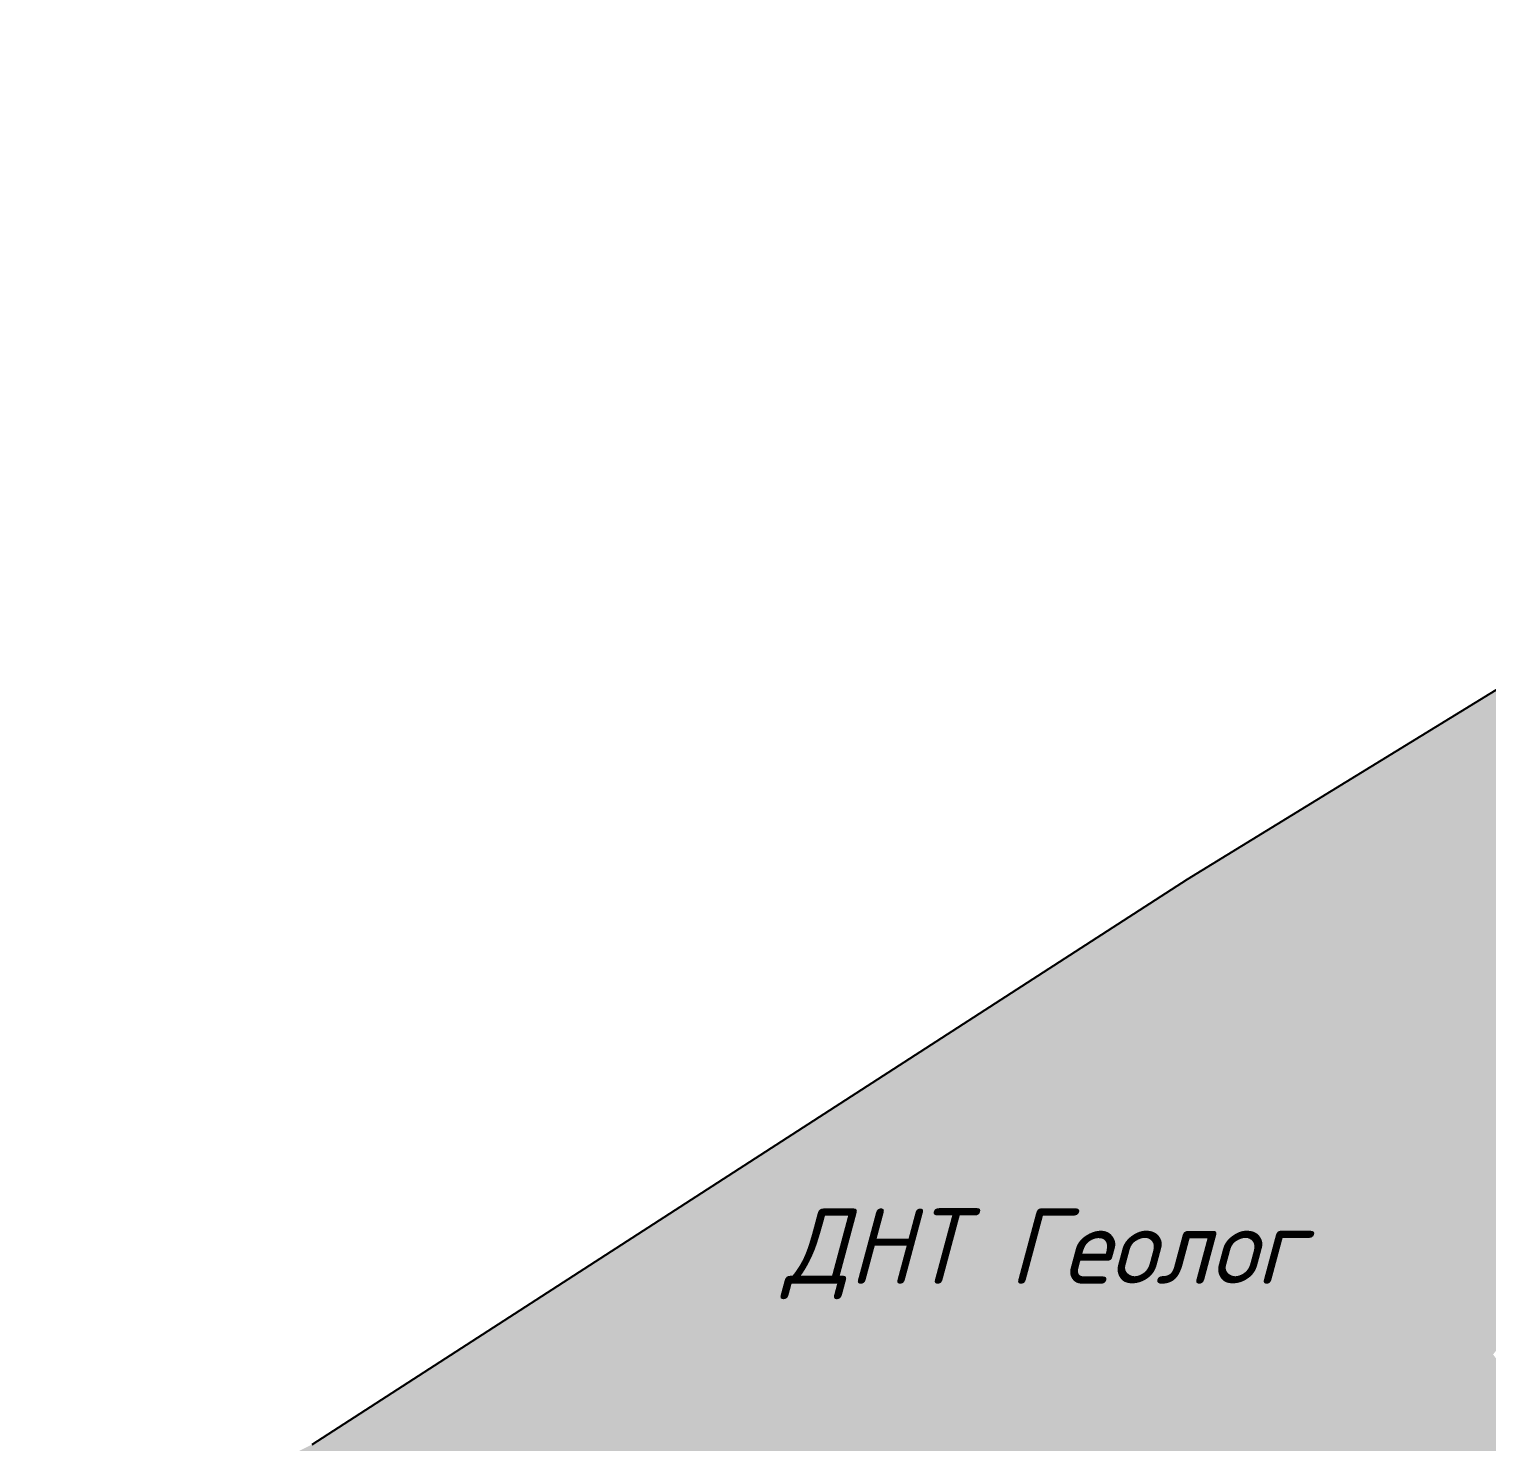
# Model space of a CAD drawing. Header units: millimetres. Extents: x 2240590 to 2246773, y 376344 to 383836.
# Drawn here: x 2243969 to 2244937, y 382898 to 383836 of the extents above; entities that cross this region are included whole.
import ezdxf

# ---------------------------------------------------------------- set-up
doc = ezdxf.new("R2010")
doc.units = ezdxf.units.MM
doc.layers.add('граница_н_п', color=7, linetype='Continuous', true_color=0x000000, transparency=0.5)
doc.layers.add('граница_н_п_штриховка', color=190, linetype='Continuous', transparency=0.8)
doc.layers.add('обозначения н_п', color=7, linetype='Continuous', lineweight=50)
doc.styles.add('GOST-2.304_Type-B_italic', font='GOST Common Italic.ttf')

msp = doc.modelspace()

# ---------------------------------------------------------------- hatches: boundary and pattern name
at = {"layer": 'граница_н_п_штриховка'}
h = msp.add_hatch(color=256, dxfattribs=at)
h.dxf.hatch_style = 1
h.paths.add_polyline_path([(2244156.81, 382896.4), (2244737.8, 383271.81), (2245657.5, 383836.08), (2245657.5, 383810.52), (2245642.61, 383788.32), (2245611.4, 383762.52), (2245556.78, 383667.1), (2245527.37, 383579.49), (2245529.85, 383570.36), (2245524.65, 383552.17), (2245455.98, 383389.39), (2245439.89, 383347.53), (2245439.89, 383315.88), (2245439.89, 383210.71), (2245439.89, 383178.17), (2245330.06, 383169.32), (2245311.29, 383176.72), (2245292.53, 383173.3), (2245270.35, 383176.72), (2245241.92, 383188.66), (2245230.54, 383182.97), (2245206.09, 383179.56), (2245185.05, 383197.75), (2245168.55, 383221.63), (2245145.81, 383215.95), (2245131.59, 383202.3), (2245140.12, 383185.24), (2245152.63, 383165.35), (2245140.12, 383141.47), (2245104.86, 383143.74), (2245088.94, 383109.06), (2245069.47, 383097.3), (2245024.25, 383061.49), (2245015.36, 383064.33), (2245006.83, 383079.98), (2244992.96, 383088.86), (2244981.93, 383085.67), (2244975.18, 383070.38), (2244962.38, 383056.16), (2244963.09, 383040.52), (2244962.38, 383012.07), (2244960.24, 382989.68), (2244954.04, 382973.45), (2244940.7, 382956.11), (2244953.37, 382939.44), (2244969.08, 382922.91), (2244962.62, 382921.14), (2244956.15, 382922.91), (2244957.33, 382905.28), (2244949.68, 382895.29), (2244933.22, 382881.77), (2244920.88, 382875.3), (2244909.12, 382873.54), (2244900.31, 382878.24), (2244891.49, 382887.06), (2244876.2, 382890.58), (2244861.51, 382887.65), (2244852.69, 382882.36), (2244842.11, 382882.94), (2244822.12, 382870.01), (2244807.43, 382867.66), (2244800.37, 382862.96), (2244792.14, 382855.32), (2244830.35, 382810.07), (2244825.45, 382804.67), (2244810.35, 382801.04), (2244797.66, 382781.11), (2244772.29, 382773.26), (2244743.29, 382767.22), (2244720.33, 382759.97), (2244695.56, 382743.66), (2244687.1, 382729.16), (2244682.27, 382720.71), (2244672.6, 382724.33), (2244664.14, 382732.19), (2244652.66, 382723.73), (2244633.93, 382718.9), (2244615.2, 382716.48), (2244603.73, 382724.33), (2244611.58, 382756.35), (2244601.91, 382761.78), (2244580.16, 382752.12), (2244559.62, 382739.43), (2244537.87, 382728.56), (2244525.79, 382719.5), (2244522.16, 382698.36), (2244505.85, 382678.43), (2244472.02, 382678.43), (2244445.43, 382682.66), (2244425.31, 382683.84), (2244392.69, 382672.36), (2244371.54, 382664.51), (2244344.35, 382656.66), (2244311.73, 382644.58), (2244285.14, 382637.33), (2244267.62, 382632.5), (2244250.71, 382631.29), (2244228.96, 382633.1), (2244217.48, 382625.25), (2244226.54, 382599.28), (2244233.79, 382578.14), (2244240.63, 382565.76), (2244252.55, 382523.49), (2244259.06, 382511.57), (2244238.62, 382508.26), (2244241.15, 382515.85), (2244228.87, 382554.14), (2244222.36, 382558.12), (2244211.16, 382555.95), (2244189.48, 382554.5), (2244172.14, 382561.01), (2244152.98, 382561.73), (2244117.57, 382554.86), (2244106.37, 382559.56), (2244084.69, 382563.9), (2244084.69, 382567.21), (2244002.09, 382567.21), (2243983.16, 382564.67), (2243971.52, 382574.13), (2243968.97, 382588.68), (2243970.09, 382604.06), (2243974.14, 382621.68), (2243987.01, 382642.6), (2244014.41, 382666.35), (2244032.57, 382685.43), (2244049.81, 382691.18), (2244063.41, 382711.94), (2244065.01, 382726.42), (2244076.28, 382742.28), (2244092.14, 382758.83), (2244105.52, 382774.07), (2244119.77, 382788.1), (2244117.24, 382799.82), (2244140.7, 382836.7), (2244155.47, 382845.08), (2244133.91, 382884.99)])

# ---------------------------------------------------------------- linework, layer by layer
at = {"layer": 'граница_н_п'}
msp.add_lwpolyline([(2244156.81, 382896.4), (2244737.8, 383271.81), (2245657.5, 383836.08)], dxfattribs=at)

# ---------------------------------------------------------------- texts
at = {"layer": 'обозначения н_п', "insert": (2244469.87, 383053.13), "char_height": 50, "attachment_point": 1, "style": 'GOST-2.304_Type-B_italic'}
msp.add_mtext_dynamic_manual_height_columns('ДНТ Геолог', width=848.2676, gutter_width=12.5, heights=[0], dxfattribs=at)

doc.saveas('drawing.dxf')
